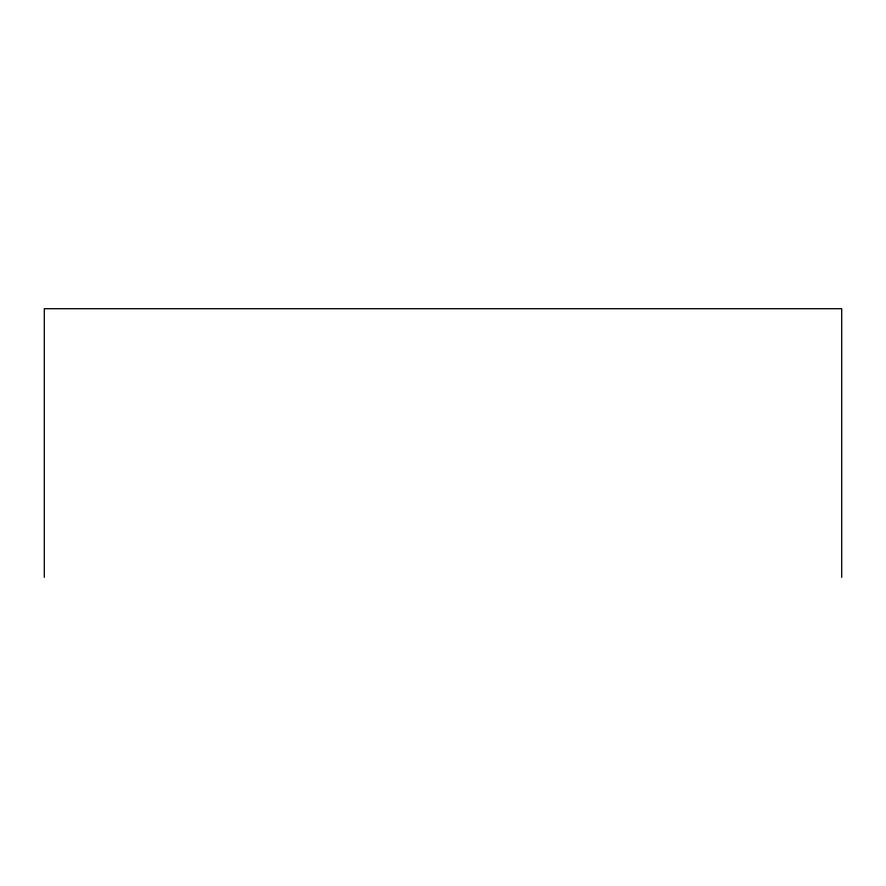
<?xml version="1.0" encoding="UTF-8"?>
<svg xmlns="http://www.w3.org/2000/svg" width="886" height="886" viewBox="0 0 886 886"><rect width="100%" height="100%" fill="white"/><g stroke="black" fill="none" stroke-linecap="round" stroke-linejoin="round"><path stroke-width="1.33" d="M841.7 577.295L841.7 308.705L44.3 308.705L44.3 577.295"/></g></svg>
